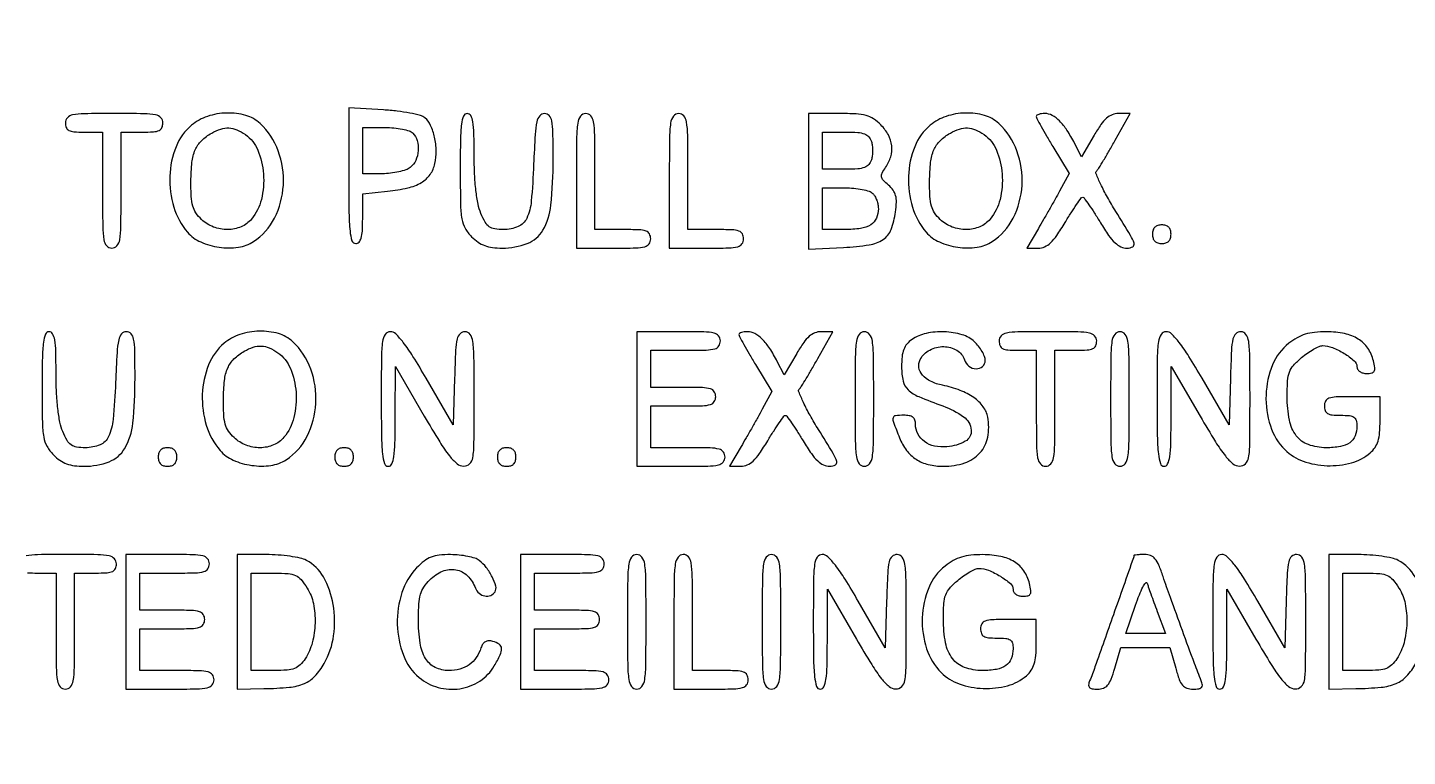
# Model space of a CAD drawing. Extents: x 0 to 1066, y 0 to 761.
# Drawn here: x 870.1 to 895.23, y 297.58 to 310.86 of the extents above; entities that cross this region are included whole.
import ezdxf

# ---------------------------------------------------------------- set-up
doc = ezdxf.new("R2010")
doc.units = 0
doc.header["$MEASUREMENT"] = 0

msp = doc.modelspace()

# ---------------------------------------------------------------- linework, layer by layer
for points in [[(183.390323, 95.266879, 0.000001), (192.989143, 95.254457, 0.000118)], [(479.458836, 95.240684, -0.000004), (502.524384, 95.211821, -0.198594)], [(710.559243, 95.267872, -0.000023), (733.258836, 95.240684, -0.000004), (756.324384, 95.211821, -0.198594)], [(542.992229, 95.24091, -0.000004), (565.972908, 95.212432, -0.198597)], [(606.442229, 95.24091, -0.000004), (629.422908, 95.212432, -0.198597)], [(669.892229, 95.24091, -0.000004), (692.872908, 95.212432, -0.198597)], [(870.098239, 300.92853, 0.017388), (870.2802, 300.9222), (870.6186, 300.9222), (870.6186, 299.8647, 0.002827), (870.622331, 299.204741, 0.036854), (870.643134, 298.960537, 0.138781), (870.694394, 298.850068, 0.218517), (870.7878, 298.8072, 0.218517), (870.881206, 298.850068, 0.138781), (870.932466, 298.960537, 0.036854), (870.953269, 299.204741, 0.002827), (870.957, 299.8647), (870.957, 300.9222), (871.3377, 300.9222, 0.013964), (871.547458, 300.928059, 0.090841), (871.649663, 300.95275, 0.188085), (871.700234, 301.003795, 0.102588), (871.7184, 301.0914, 0.193568), (871.681202, 301.183885, 0.15568), (871.586213, 301.235421, 0.043488), (871.377205, 301.256667, 0.003595), (870.8301, 301.2606, 0.003595), (870.282995, 301.256667, 0.043488), (870.073988, 301.235421, 0.15568)]]:
    msp.add_lwpolyline(points, format="xyb")
for points in [[(409.06215, 749.15415), (40.8618, 749.132981), (40.8618, 380.65769), (40.8618, 12.1824), (501.2973, 12.1824), (961.7328, 12.1824), (961.7328, 380.646631), (961.7328, 749.110861), (961.41555, 749.1633, 0.040886), (961.153339, 749.184871, 0.000002), (934.190609, 749.194398, 0.000089), (904.448031, 749.199508, 0.000054), (869.1804, 749.195529, -0.000029), (813.61687, 749.186499, -0.000004), (696.10453, 749.175037, -0.000004), (556.774728, 749.163736, -0.000004)], [(875.9484, 308.166626, 0.003177), (875.952721, 307.486644, 0.022367), (875.971718, 307.156254, 0.048715), (876.00758, 306.978902, 0.329705), (876.0753, 306.9288, 0.208378), (876.135643, 306.95509, 0.11961), (876.175131, 307.025527, 0.055661), (876.196506, 307.156599, 0.012613), (876.2022, 307.382264), (876.2022, 307.835728), (876.65715, 307.882683, 0.029754), (877.022921, 307.942588, 0.076952), (877.270988, 308.040357, 0.106873), (877.429028, 308.185232, 0.100256), (877.517612, 308.38572, 0.058942), (877.540583, 308.618286, 0.048856), (877.51154, 308.865541, 0.051542), (877.440241, 309.082471, 0.114883), (877.335797, 309.220057, 0.111025), (877.252335, 309.262619, 0.015594), (877.062366, 309.30495, 0.017167), (876.830729, 309.340844, 0.01383), (876.579835, 309.363928), (875.9484, 309.404451)], [(870.7878, 309.1284, 0.094959), (870.804363, 309.041974, 0.184152), (870.85125, 308.990925, 0.098846), (870.944239, 308.96553, 0.017388), (871.1262, 308.9592), (871.4646, 308.9592), (871.4646, 307.9017, 0.002827), (871.468331, 307.241741, 0.036854), (871.489134, 306.997537, 0.138781), (871.540394, 306.887068, 0.218517), (871.6338, 306.8442, 0.218517), (871.727206, 306.887068, 0.138781), (871.778466, 306.997537, 0.036854), (871.799269, 307.241741, 0.002827), (871.803, 307.9017), (871.803, 308.9592), (872.1837, 308.9592, 0.013964), (872.393458, 308.965059, 0.090841), (872.495663, 308.98975, 0.188085), (872.546234, 309.040795, 0.102588), (872.5644, 309.1284, 0.193568), (872.527202, 309.220885, 0.15568), (872.432213, 309.272421, 0.043488), (872.223205, 309.293667, 0.003595), (871.6761, 309.2976, 0.003595), (871.128995, 309.293667, 0.043488), (870.919988, 309.272421, 0.15568), (870.824998, 309.220885, 0.193568)], [(873.086803, 309.085573, 0.123885), (872.803612, 308.692877, 0.085485), (872.690037, 308.153957, 0.082885), (872.762508, 307.591936, 0.104562), (873.014239, 307.133326, 0.111799), (873.252209, 306.956975, 0.06908), (873.588608, 306.861281, 0.069045), (873.938565, 306.860815, 0.111332), (874.216482, 306.964881, 0.131426), (874.597239, 307.39086, 0.103697), (874.757654, 307.990511, 0.101152), (874.66499, 308.616853, 0.118621), (874.334371, 309.116419, 0.118666), (874.074635, 309.263001, 0.075716), (873.728956, 309.306938, 0.073305), (873.373941, 309.245607, 0.095814)], [(877.9788, 308.278555, 0.003964), (877.983825, 307.644702, 0.037977), (878.00857, 307.375831, 0.086932), (878.06849, 307.207039, 0.067817), (878.186455, 307.051855, 0.045287), (878.303629, 306.95418, 0.061733), (878.425429, 306.890605, 0.057123), (878.566302, 306.855588, 0.032389), (878.741916, 306.8442, 0.091481), (879.199683, 306.92866, 0.171956), (879.482483, 307.169525, 0.107033), (879.630519, 307.62933, 0.02456), (879.6708, 308.448883, 0.004091), (879.666658, 308.955082, 0.042042), (879.645704, 309.163079, 0.139542), (879.597441, 309.260071, 0.210994), (879.512467, 309.2976, 0.224554), (879.425966, 309.256689, 0.120063), (879.373604, 309.147807, 0.038088), (879.34281, 308.917874, 0.003955), (879.316025, 308.372662, -0.011778), (879.27235, 307.69891, -0.086058), (879.189504, 307.387462, -0.186836), (879.033786, 307.236554, -0.100409), (878.767824, 307.1826, -0.036356), (878.606066, 307.194377, -0.118728), (878.507154, 307.234081, -0.110433), (878.433163, 307.316302, -0.02926), (878.355183, 307.475983, -0.051176), (878.303626, 307.646561, -0.018965), (878.265264, 307.894797, -0.016895), (878.240692, 308.19519, -0.011958), (878.2326, 308.533483, 0.005918), (878.227805, 308.938643, 0.03524), (878.207938, 309.149097, 0.084231), (878.169749, 309.259637, 0.274093), (878.1057, 309.2976, 0.308918), (878.039515, 309.252395, 0.062189), (878.002584, 309.106609, 0.026926), (877.983283, 308.831539, 0.004053)], [(880.0938, 308.0709), (880.0938, 306.8442), (880.7706, 306.8442, 0.005351), (881.176778, 306.848547, 0.055952), (881.34165, 306.870637, 0.176663), (881.41786, 306.922184, 0.157888), (881.4474, 307.0134, 0.12648), (881.424332, 307.103132, 0.188641), (881.3628, 307.1544, 0.072107), (881.233498, 307.177633, 0.008455), (880.9398, 307.1826), (880.4322, 307.1826), (880.4322, 308.2401, 0.002827), (880.428469, 308.900059, 0.036854), (880.407666, 309.144262, 0.138781), (880.356406, 309.254732, 0.218517), (880.263, 309.2976, 0.240299), (880.168678, 309.249491, 0.123223), (880.117867, 309.123112, 0.031956), (880.097389, 308.843762, 0.002322)], [(881.7858, 308.0709), (881.7858, 306.8442), (882.4626, 306.8442, 0.005351), (882.868778, 306.848547, 0.055952), (883.03365, 306.870637, 0.176663), (883.10986, 306.922184, 0.157888), (883.1394, 307.0134, 0.12648), (883.116332, 307.103132, 0.188641), (883.0548, 307.1544, 0.072107), (882.925498, 307.177633, 0.008455), (882.6318, 307.1826), (882.1242, 307.1826), (882.1242, 308.2401, 0.002827), (882.120469, 308.900059, 0.036854), (882.099666, 309.144262, 0.138781), (882.048406, 309.254732, 0.218517), (881.955, 309.2976, 0.240299), (881.860678, 309.249491, 0.123223), (881.809867, 309.123112, 0.031956), (881.789389, 308.843762, 0.002322)], [(884.3238, 308.061653), (884.3238, 306.825706), (884.956849, 306.857674, 0.024309), (885.427774, 306.904479, 0.112633), (885.680926, 307.003248, 0.153372), (885.824742, 307.184735, 0.058166), (885.90548, 307.501548, 0.023573), (885.921221, 307.683707, 0.073694), (885.90799, 307.805663, 0.094912), (885.862636, 307.900902, 0.057312), (885.777325, 307.992808, -0.027153), (885.682613, 308.083259, -0.149392), (885.651777, 308.145888, -0.161279), (885.662437, 308.21242, -0.033096), (885.724933, 308.315545, 0.080592), (885.819289, 308.510787, 0.100315), (885.837243, 308.711137, 0.097349), (885.775581, 308.907223, 0.071783), (885.638945, 309.089945, 0.050512), (885.504795, 309.199421, 0.079484), (885.369603, 309.260587, 0.053942), (885.18711, 309.289752, 0.012674), (884.877545, 309.2976), (884.3238, 309.2976)], [(886.538203, 309.085573, 0.123885), (886.255012, 308.692877, 0.085485), (886.141437, 308.153957, 0.082885), (886.213908, 307.591936, 0.104562), (886.465639, 307.133326, 0.111799), (886.703609, 306.956975, 0.06908), (887.040008, 306.861281, 0.069045), (887.389965, 306.860815, 0.111332), (887.667882, 306.964881, 0.131426), (888.048639, 307.39086, 0.103697), (888.209054, 307.990511, 0.101152), (888.11639, 308.616853, 0.118621), (887.785771, 309.116419, 0.118666), (887.526035, 309.263001, 0.075716), (887.180356, 309.306938, 0.073305), (886.825341, 309.245607, 0.095814)], [(888.4692, 309.245217, 0.12301), (888.478101, 309.209585, 0.003159), (888.557275, 309.063233, 0.006529), (888.654137, 308.892192, 0.00439), (888.769031, 308.699259), (889.068861, 308.205684), (888.893697, 307.884492, -0.002869), (888.811434, 307.735688, -0.001518), (888.707789, 307.552032, -0.00151), (888.600612, 307.364775, -0.002337), (888.506797, 307.20375), (888.295062, 306.8442), (888.504288, 306.8442, 0.105199), (888.621289, 306.869092, 0.085914), (888.727815, 306.940519, 0.052726), (888.84242, 307.075656, 0.014746), (888.991822, 307.3095, -0.006681), (889.101654, 307.487678, -0.010501), (889.20121, 307.637413, -0.004849), (889.288505, 307.760349, -0.254944), (889.313815, 307.772401, -0.226292), (889.339131, 307.758572, -0.004433), (889.426963, 307.634729, -0.009702), (889.527118, 307.484695, -0.006242), (889.637653, 307.307101, 0.014971), (889.786972, 307.076273, 0.051802), (889.902524, 306.941191, 0.083594), (890.009353, 306.86922, 0.106918), (890.125024, 306.8442, 0.130295), (890.224099, 306.870464, 0.351922), (890.249035, 306.93367, 0.060655), (890.185639, 307.074806, 0.002956), (889.917363, 307.513122, -0.011173), (889.76313, 307.774667, -0.01758), (889.643815, 308.006501, -0.011947), (889.558879, 308.198624, -0.293207), (889.568732, 308.253372, 0.047422), (889.607079, 308.303428, 0.003721), (889.69518, 308.446642, 0.005039), (889.797467, 308.619636, 0.003834), (889.906165, 308.81115), (890.177352, 309.2976), (889.965815, 309.2976, 0.093558), (889.851244, 309.275973, 0.088897), (889.750118, 309.213906, 0.059307), (889.647331, 309.097775, 0.018991), (889.523137, 308.903189), (889.291997, 308.508777), (889.16611, 308.755139, 0.025616), (889.028175, 308.994039, 0.052309), (888.892302, 309.16228, 0.070756), (888.758101, 309.263379, 0.126762), (888.625288, 309.2976, 0.031847), (888.565494, 309.293788, 0.049151), (888.515051, 309.282212, 0.063174), (888.480125, 309.265343, 0.253917)], [(874.065897, 308.913839, -0.143223), (874.293598, 308.629523, -0.079931), (874.39606, 308.194353, -0.077332), (874.357865, 307.733218, -0.11509), (874.176596, 307.37295, -0.119537), (873.988184, 307.233395, -0.098447), (873.742527, 307.182752, -0.09388), (873.486077, 307.229462, -0.097006), (873.267803, 307.366547, -0.056872), (873.166883, 307.48564, -0.080028), (873.108987, 307.611996, -0.054705), (873.081163, 307.783724, -0.014142), (873.074691, 308.064497, -0.025001), (873.093755, 308.409355, -0.075567), (873.153182, 308.636338, -0.098225), (873.266637, 308.801205, -0.062967), (873.4527, 308.941619, -0.051006), (873.617466, 309.014958, -0.090781), (873.764114, 309.034995, -0.090761), (873.908371, 309.001781, -0.050966)], [(877.11588, 308.94228, -0.13151), (877.195034, 308.805269, -0.084316), (877.2124, 308.621315, -0.084006), (877.168013, 308.441281, -0.128741), (877.06935, 308.315567, -0.079472), (876.987995, 308.272101, -0.027293), (876.859172, 308.235404, -0.026323), (876.710263, 308.209796, -0.027554), (876.56175, 308.200491), (876.2022, 308.1978), (876.2022, 308.6208), (876.2022, 309.0438), (876.60828, 309.0438, -0.022886), (876.771185, 309.03634, -0.026473), (876.924896, 309.013979, -0.026952), (877.051095, 308.981581, -0.120635)], [(885.4659, 308.79, -0.047189), (885.482579, 308.71289, -0.029688), (885.488052, 308.6208, -0.029688), (885.482579, 308.52871, -0.047189), (885.4659, 308.4516, -0.103276), (885.417762, 308.366174, -0.127418), (885.342471, 308.314847, -0.071188), (885.217444, 308.289146, -0.015153), (884.994899, 308.2824), (884.5776, 308.2824), (884.5776, 308.6208), (884.5776, 308.9592), (884.994899, 308.9592, -0.015153), (885.217444, 308.952454, -0.071188), (885.342471, 308.926753, -0.127418), (885.417762, 308.875426, -0.103276)], [(887.517297, 308.913839, -0.143223), (887.744998, 308.629523, -0.079931), (887.84746, 308.194353, -0.077332), (887.809265, 307.733218, -0.11509), (887.627996, 307.37295, -0.119537), (887.439584, 307.233395, -0.098447), (887.193927, 307.182752, -0.09388), (886.937477, 307.229462, -0.097006), (886.719203, 307.366547, -0.056872), (886.618283, 307.48564, -0.080028), (886.560387, 307.611996, -0.054705), (886.532563, 307.783724, -0.014142), (886.526091, 308.064497, -0.025001), (886.545155, 308.409355, -0.075567), (886.604582, 308.636338, -0.098225), (886.718037, 308.801205, -0.062967), (886.9041, 308.941619, -0.051006), (887.068866, 309.014958, -0.090781), (887.215514, 309.034995, -0.090761), (887.359771, 309.001781, -0.050966)], [(885.49128, 307.84248, -0.070395), (885.530194, 307.790739, -0.038897), (885.562979, 307.718594, -0.037889), (885.585331, 307.63877, -0.049362), (885.5928, 307.5633, -0.103441), (885.556145, 307.388018, -0.151109), (885.453793, 307.269479, -0.105063), (885.270377, 307.202685, -0.034985), (884.98368, 307.1826), (884.5776, 307.1826), (884.5776, 307.5633), (884.5776, 307.944), (884.98368, 307.944, -0.022886), (885.146585, 307.93654, -0.026473), (885.300296, 307.914178, -0.026952), (885.426495, 307.881781, -0.120635)], [(890.5842, 307.098, 0.072254), (890.594931, 307.024131, 0.124864), (890.6265, 306.9711, 0.124864), (890.679531, 306.939531, 0.072254), (890.7534, 306.9288, 0.072254), (890.827269, 306.939531, 0.124864), (890.8803, 306.9711, 0.124864), (890.911869, 307.024131, 0.072254), (890.9226, 307.098, 0.072254), (890.911869, 307.171869, 0.124864), (890.8803, 307.2249, 0.124864), (890.827269, 307.256469, 0.072254), (890.7534, 307.2672, 0.072254), (890.679531, 307.256469, 0.124864), (890.6265, 307.2249, 0.124864), (890.594931, 307.171869, 0.072254)], [(870.3648, 304.302355, 0.003964), (870.369825, 303.668502, 0.037977), (870.39457, 303.399631, 0.086932), (870.45449, 303.230839, 0.067817), (870.572455, 303.075655, 0.045287), (870.689629, 302.97798, 0.061733), (870.811429, 302.914405, 0.057123), (870.952302, 302.879388, 0.032389), (871.127916, 302.868, 0.091481), (871.585683, 302.95246, 0.171956), (871.868483, 303.193325, 0.107033), (872.016519, 303.65313, 0.02456), (872.0568, 304.472683, 0.004091), (872.052658, 304.978882, 0.042042), (872.031704, 305.186879, 0.139542), (871.983441, 305.283871, 0.210994), (871.898467, 305.3214, 0.224554), (871.811966, 305.280489, 0.120063), (871.759604, 305.171607, 0.038088), (871.72881, 304.941674, 0.003955), (871.702025, 304.396462, -0.011778), (871.65835, 303.72271, -0.086058), (871.575504, 303.411262, -0.186836), (871.419786, 303.260354, -0.100409), (871.153824, 303.2064, -0.036356), (870.992066, 303.218177, -0.118728), (870.893154, 303.257881, -0.110433), (870.819163, 303.340102, -0.02926), (870.741183, 303.499783, -0.051176), (870.689626, 303.670361, -0.018965), (870.651264, 303.918597, -0.016895), (870.626692, 304.21899, -0.011958), (870.6186, 304.557283, 0.005918), (870.613805, 304.962443, 0.03524), (870.593938, 305.172897, 0.084231), (870.555749, 305.283437, 0.274093), (870.4917, 305.3214, 0.308918), (870.425515, 305.276195, 0.062189), (870.388584, 305.130409, 0.026926), (870.369283, 304.855339, 0.004053)], [(873.679003, 305.109373, 0.123885), (873.395812, 304.716677, 0.085485), (873.282237, 304.177757, 0.082885), (873.354708, 303.615736, 0.104562), (873.606439, 303.157126, 0.111799), (873.844409, 302.980775, 0.06908), (874.180808, 302.885081, 0.069045), (874.530765, 302.884615, 0.111332), (874.808682, 302.988681, 0.131426), (875.189439, 303.41466, 0.103697), (875.349854, 304.014311, 0.101152), (875.25719, 304.640653, 0.118621), (874.926571, 305.140219, 0.118666), (874.666835, 305.286801, 0.075716), (874.321156, 305.330738, 0.073305), (873.966141, 305.269407, 0.095814)], [(876.5406, 304.0947, 0.003213), (876.544928, 303.421179, 0.022561), (876.563938, 303.0936, 0.049302), (876.599853, 302.917877, 0.328801), (876.6675, 302.868, 0.295501), (876.732872, 302.910331, 0.070336), (876.770606, 303.041031, 0.029944), (876.79064, 303.288594, 0.004715), (876.796237, 303.77745), (876.798074, 304.6869), (877.324987, 303.780757, 0.006242), (877.604361, 303.313824, 0.029041), (877.784082, 303.056537, 0.052989), (877.921326, 302.916038, 0.170079), (878.04225, 302.871307, 0.199339), (878.150531, 302.914073, 0.163117), (878.208225, 303.025506, 0.036571), (878.229304, 303.284381, 0.002034), (878.2326, 304.0947, 0.002367), (878.228969, 304.861872, 0.031318), (878.208584, 305.144183, 0.117824), (878.158777, 305.272877, 0.246563), (878.06636, 305.3214, 0.195513), (877.975555, 305.284482, 0.145553), (877.922252, 305.189056, 0.043894), (877.894739, 304.982793, 0.004128), (877.87601, 304.471518), (877.8519, 303.621636), (877.358717, 304.471518, 0.007787), (877.118638, 304.870783, 0.025041), (876.941801, 305.12541, 0.035073), (876.803947, 305.280318, 0.195814), (876.703067, 305.3214, 0.254619), (876.613061, 305.272388, 0.110911), (876.564551, 305.140558, 0.030502), (876.544287, 304.854386, 0.002427)], [(881.1936, 304.0947), (881.1936, 302.868), (881.9973, 302.868, 0.004147), (882.488009, 302.87207, 0.047763), (882.679388, 302.893603, 0.16431), (882.766794, 302.945193, 0.179874), (882.801, 303.0372, 0.157888), (882.77146, 303.128416, 0.176663), (882.69525, 303.179962, 0.055952), (882.530378, 303.202053, 0.005351), (882.1242, 303.2064), (881.4474, 303.2064), (881.4474, 303.5871), (881.4474, 303.9678), (882.0396, 303.9678, 0.006583), (882.389492, 303.972407, 0.063075), (882.536625, 303.994993, 0.183695), (882.60547, 304.046426, 0.142406), (882.6318, 304.137, 0.142406), (882.60547, 304.227574, 0.183695), (882.536625, 304.279007, 0.063075), (882.389492, 304.301593, 0.006583), (882.0396, 304.3062), (881.4474, 304.3062), (881.4474, 304.6446), (881.4474, 304.983), (882.0819, 304.983, 0.005909), (882.459926, 304.987467, 0.059311), (882.615938, 305.00979, 0.180365), (882.688456, 305.061288, 0.150217), (882.7164, 305.1522, 0.17273), (882.683727, 305.243957, 0.168559), (882.600075, 305.29555, 0.050222), (882.417522, 305.317249, 0.004487), (881.955, 305.3214), (881.1936, 305.3214)], [(883.0548, 305.269017, 0.12301), (883.063701, 305.233385, 0.003159), (883.142875, 305.087033, 0.006529), (883.239737, 304.915992, 0.00439), (883.354631, 304.723059), (883.654461, 304.229484), (883.479297, 303.908292, -0.002869), (883.397034, 303.759488, -0.001518), (883.293389, 303.575832, -0.00151), (883.186212, 303.388575, -0.002337), (883.092397, 303.22755), (882.880662, 302.868), (883.089888, 302.868, 0.105199), (883.206889, 302.892892, 0.085914), (883.313415, 302.964319, 0.052726), (883.42802, 303.099456, 0.014746), (883.577422, 303.3333, -0.006681), (883.687254, 303.511478, -0.010501), (883.78681, 303.661213, -0.004849), (883.874105, 303.784149, -0.254944), (883.899415, 303.796201, -0.226292), (883.924731, 303.782372, -0.004433), (884.012563, 303.658529, -0.009702), (884.112718, 303.508495, -0.006242), (884.223253, 303.330901, 0.014971), (884.372572, 303.100073, 0.051802), (884.488124, 302.964991, 0.083594), (884.594953, 302.89302, 0.106918), (884.710624, 302.868, 0.130295), (884.809699, 302.894264, 0.351922), (884.834635, 302.95747, 0.060655), (884.771239, 303.098606, 0.002956), (884.502963, 303.536922, -0.011173), (884.34873, 303.798467, -0.01758), (884.229415, 304.030301, -0.011947), (884.144479, 304.222424, -0.293207), (884.154332, 304.277172, 0.047422), (884.192679, 304.327228, 0.003721), (884.28078, 304.470442, 0.005039), (884.383067, 304.643436, 0.003834), (884.491765, 304.83495), (884.762952, 305.3214), (884.551415, 305.3214, 0.093558), (884.436844, 305.299773, 0.088897), (884.335718, 305.237706, 0.059307), (884.232931, 305.121575, 0.018991), (884.108737, 304.926989), (883.877597, 304.532577), (883.75171, 304.778939, 0.025616), (883.613775, 305.017839, 0.052309), (883.477902, 305.18608, 0.070756), (883.343701, 305.287179, 0.126762), (883.210888, 305.3214, 0.031847), (883.151094, 305.317588, 0.049151), (883.100651, 305.306012, 0.063174), (883.065725, 305.289143, 0.253917)], [(885.1698, 304.0947, 0.002322), (885.173389, 303.321838, 0.031956), (885.193867, 303.042487, 0.123223), (885.244678, 302.916109, 0.240299), (885.339, 302.868, 0.240299), (885.433322, 302.916109, 0.123223), (885.484133, 303.042487, 0.031956), (885.504611, 303.321838, 0.002322), (885.5082, 304.0947, 0.002322), (885.504611, 304.867562, 0.031956), (885.484133, 305.146912, 0.123223), (885.433322, 305.273291, 0.240299), (885.339, 305.3214, 0.240299), (885.244678, 305.273291, 0.123223), (885.193867, 305.146912, 0.031956), (885.173389, 304.867562, 0.002322)], [(886.20615, 305.179744, 0.064007), (886.113352, 305.095532, 0.085808), (886.055551, 304.997965, 0.066535), (886.025034, 304.868074, 0.024477), (886.0158, 304.679558, 0.055339), (886.044437, 304.421612, 0.149321), (886.134673, 304.263124, 0.090969), (886.328444, 304.137462, 0.013145), (886.769897, 303.967457, -0.070637), (887.144395, 303.771369, -0.215768), (887.284151, 303.528624, -0.299828), (887.176396, 303.324264, -0.104684), (886.842604, 303.22307, -0.073735), (886.616138, 303.237005, -0.104161), (886.431847, 303.318473, -0.119079), (886.312523, 303.457312, -0.118782), (886.2696, 303.635443, 0.082235), (886.257146, 303.710652, 0.147435), (886.221033, 303.761134, 0.119852), (886.156824, 303.789694, 0.045016), (886.0581, 303.7986, 0.028442), (885.903693, 303.78981, 0.327023), (885.861592, 303.750913, 0.139119), (885.868229, 303.671742, 0.005125), (885.978089, 303.388801, 0.065244), (886.106877, 303.159052, 0.088006), (886.280242, 302.996238, 0.085852), (886.50254, 302.900365, 0.059042), (886.775673, 302.868, 0.079385), (887.164877, 302.930186, 0.130563), (887.442688, 303.110824, 0.137881), (887.584828, 303.397302, 0.093265), (887.585028, 303.764047, 0.114024), (887.501495, 303.954928, 0.079467), (887.33247, 304.119686, 0.063948), (887.083122, 304.2515, 0.038754), (886.761966, 304.344234, -0.060203), (886.545287, 304.416977, -0.103319), (886.394206, 304.531845, -0.141227), (886.329842, 304.670635, -0.162669), (886.354278, 304.813946, -0.149104), (886.528037, 304.987003, -0.123853), (886.782431, 305.049498, -0.133716), (887.021753, 304.9829, -0.183571), (887.159273, 304.809472, 0.153609), (887.241187, 304.692812, 0.157876), (887.374216, 304.645661, 0.194842), (887.490196, 304.688972, 0.210147), (887.5386, 304.799053, 0.093821), (887.524933, 304.871246, 0.037607), (887.481083, 304.96217, 0.035541), (887.417723, 305.055663, 0.037508), (887.342797, 305.137453, 0.118482), (887.11707, 305.266194, 0.061394), (886.794723, 305.318156, 0.060569), (886.462556, 305.290254, 0.10142)], [(887.7924, 305.1522, 0.094959), (887.808963, 305.065774, 0.184152), (887.85585, 305.014725, 0.098846), (887.948839, 304.98933, 0.017388), (888.1308, 304.983), (888.4692, 304.983), (888.4692, 303.9255, 0.002827), (888.472931, 303.265541, 0.036854), (888.493734, 303.021337, 0.138781), (888.544994, 302.910868, 0.218517), (888.6384, 302.868, 0.218517), (888.731806, 302.910868, 0.138781), (888.783066, 303.021337, 0.036854), (888.803869, 303.265541, 0.002827), (888.8076, 303.9255), (888.8076, 304.983), (889.1883, 304.983, 0.013964), (889.398058, 304.988859, 0.090841), (889.500263, 305.01355, 0.188085), (889.550834, 305.064595, 0.102588), (889.569, 305.1522, 0.193568), (889.531802, 305.244685, 0.15568), (889.436813, 305.296221, 0.043488), (889.227805, 305.317467, 0.003595), (888.6807, 305.3214, 0.003595), (888.133595, 305.317467, 0.043488), (887.924588, 305.296221, 0.15568), (887.829598, 305.244685, 0.193568)], [(889.8228, 304.0947, 0.002322), (889.826389, 303.321838, 0.031956), (889.846867, 303.042487, 0.123223), (889.897678, 302.916109, 0.240299), (889.992, 302.868, 0.240299), (890.086322, 302.916109, 0.123223), (890.137133, 303.042487, 0.031956), (890.157611, 303.321838, 0.002322), (890.1612, 304.0947, 0.002322), (890.157611, 304.867562, 0.031956), (890.137133, 305.146912, 0.123223), (890.086322, 305.273291, 0.240299), (889.992, 305.3214, 0.240299), (889.897678, 305.273291, 0.123223), (889.846867, 305.146912, 0.031956), (889.826389, 304.867562, 0.002322)], [(890.6688, 304.0947, 0.003213), (890.673128, 303.421179, 0.022561), (890.692138, 303.0936, 0.049302), (890.728053, 302.917877, 0.328801), (890.7957, 302.868, 0.295501), (890.861072, 302.910331, 0.070336), (890.898806, 303.041031, 0.029944), (890.91884, 303.288594, 0.004715), (890.924437, 303.77745), (890.926274, 304.6869), (891.453187, 303.780757, 0.006242), (891.732561, 303.313824, 0.029041), (891.912282, 303.056537, 0.052989), (892.049526, 302.916038, 0.170079), (892.17045, 302.871307, 0.199339), (892.278731, 302.914073, 0.163117), (892.336425, 303.025506, 0.036571), (892.357504, 303.284381, 0.002034), (892.3608, 304.0947, 0.002367), (892.357169, 304.861872, 0.031318), (892.336784, 305.144183, 0.117824), (892.286977, 305.272877, 0.246563), (892.19456, 305.3214, 0.195513), (892.103755, 305.284482, 0.145553), (892.050452, 305.189056, 0.043894), (892.022939, 304.982793, 0.004128), (892.00421, 304.471518), (891.9801, 303.621636), (891.486917, 304.471518, 0.007787), (891.246838, 304.870783, 0.025041), (891.070001, 305.12541, 0.035073), (890.932147, 305.280318, 0.195814), (890.831267, 305.3214, 0.254619), (890.741261, 305.272388, 0.110911), (890.692751, 305.140558, 0.030502), (890.672487, 304.854386, 0.002427)], [(893.067328, 305.109543, 0.129246), (892.771205, 304.716897, 0.088626), (892.653013, 304.168592, 0.087215), (892.731565, 303.604933, 0.118789), (892.99836, 303.168731, 0.112618), (893.326824, 302.962294, 0.075265), (893.764935, 302.879595, 0.075304), (894.207652, 302.930285, 0.113008), (894.549523, 303.112366, 0.065979), (894.637355, 303.211589, 0.074329), (894.692072, 303.326491, 0.054743), (894.720967, 303.479484, 0.019325), (894.7296, 303.702773), (894.7296, 304.137), (894.222, 304.137, 0.008455), (893.928302, 304.132033, 0.072107), (893.799, 304.1088, 0.188641), (893.737468, 304.057532, 0.12648), (893.7144, 303.9678, 0.087745), (893.729399, 303.882992, 0.177212), (893.772563, 303.831836, 0.10769), (893.856166, 303.805553, 0.022514), (894.0105, 303.7986, -0.021714), (894.172585, 303.791558, -0.124268), (894.253265, 303.763551, -0.187079), (894.293695, 303.706864, -0.062494), (894.3066, 303.60402, -0.091498), (894.272963, 303.421747, -0.148314), (894.177174, 303.298186, -0.113347), (894.007088, 303.228047, -0.041372), (893.74592, 303.2064, -0.086758), (893.423334, 303.262799, -0.145015), (893.203123, 303.424775, -0.116882), (893.077179, 303.709949, -0.045825), (893.0376, 304.140889, -0.015089), (893.046247, 304.427368, -0.073154), (893.079495, 304.586158, -0.095003), (893.152951, 304.708179, -0.035007), (893.297891, 304.84858, -0.021479), (893.406686, 304.932417, -0.024071), (893.518326, 305.003263, -0.024321), (893.618191, 305.053828, -0.105406), (893.682792, 305.0676, -0.095864), (893.860127, 305.033284, -0.042073), (894.074696, 304.925265, -0.039621), (894.257119, 304.792347, -0.218876), (894.3066, 304.684727, 0.137225), (894.320137, 304.636332, 0.104143), (894.357996, 304.595939, 0.087371), (894.415539, 304.569135, 0.065501), (894.484971, 304.56, 0.051376), (894.577948, 304.569579, 0.224479), (894.620899, 304.602025, 0.158116), (894.63158, 304.664788, 0.023398), (894.606742, 304.79265, 0.090086), (894.504494, 305.02264, 0.105062), (894.332033, 305.187682, 0.089301), (894.08348, 305.285788, 0.048933), (893.7567, 305.318581, 0.02471), (893.537234, 305.308218, 0.049497), (893.367112, 305.274529, 0.05494), (893.218639, 305.211021, 0.038421)], [(874.658097, 304.937639, -0.143223), (874.885798, 304.653323, -0.079931), (874.98826, 304.218153, -0.077332), (874.950065, 303.757018, -0.11509), (874.768796, 303.39675, -0.119537), (874.580384, 303.257195, -0.098447), (874.334727, 303.206552, -0.09388), (874.078277, 303.253262, -0.097006), (873.860003, 303.390347, -0.056872), (873.759083, 303.50944, -0.080028), (873.701187, 303.635796, -0.054705), (873.673363, 303.807524, -0.014142), (873.666891, 304.088297, -0.025001), (873.685955, 304.433155, -0.075567), (873.745382, 304.660138, -0.098225), (873.858837, 304.825005, -0.062967), (874.0449, 304.965419, -0.051006), (874.209666, 305.038758, -0.090781), (874.356314, 305.058795, -0.090761), (874.500571, 305.025581, -0.050966)], [(872.4798, 303.0372, 0.072254), (872.490531, 302.963331, 0.124864), (872.5221, 302.9103, 0.124864), (872.575131, 302.878731, 0.072254), (872.649, 302.868, 0.072254), (872.722869, 302.878731, 0.124864), (872.7759, 302.9103, 0.124864), (872.807469, 302.963331, 0.072254), (872.8182, 303.0372, 0.072254), (872.807469, 303.111069, 0.124864), (872.7759, 303.1641, 0.124864), (872.722869, 303.195669, 0.072254), (872.649, 303.2064, 0.072254), (872.575131, 303.195669, 0.124864), (872.5221, 303.1641, 0.124864), (872.490531, 303.111069, 0.072254)], [(875.6946, 303.0372, 0.072254), (875.705331, 302.963331, 0.124864), (875.7369, 302.9103, 0.124864), (875.789931, 302.878731, 0.072254), (875.8638, 302.868, 0.072254), (875.937669, 302.878731, 0.124864), (875.9907, 302.9103, 0.124864), (876.022269, 302.963331, 0.072254), (876.033, 303.0372, 0.072254), (876.022269, 303.111069, 0.124864), (875.9907, 303.1641, 0.124864), (875.937669, 303.195669, 0.072254), (875.8638, 303.2064, 0.072254), (875.789931, 303.195669, 0.124864), (875.7369, 303.1641, 0.124864), (875.705331, 303.111069, 0.072254)], [(878.6556, 303.0372, 0.072254), (878.666331, 302.963331, 0.124864), (878.6979, 302.9103, 0.124864), (878.750931, 302.878731, 0.072254), (878.8248, 302.868, 0.072254), (878.898669, 302.878731, 0.124864), (878.9517, 302.9103, 0.124864), (878.983269, 302.963331, 0.072254), (878.994, 303.0372, 0.072254), (878.983269, 303.111069, 0.124864), (878.9517, 303.1641, 0.124864), (878.898669, 303.195669, 0.072254), (878.8248, 303.2064, 0.072254), (878.750931, 303.195669, 0.124864), (878.6979, 303.1641, 0.124864), (878.666331, 303.111069, 0.072254)], [(871.8876, 300.0339), (871.8876, 298.8072), (872.6913, 298.8072, 0.004147), (873.182009, 298.81127, 0.047763), (873.373388, 298.832803, 0.16431), (873.460794, 298.884393, 0.179874), (873.495, 298.9764, 0.157888), (873.46546, 299.067616, 0.176663), (873.38925, 299.119163, 0.055952), (873.224378, 299.141253, 0.005351), (872.8182, 299.1456), (872.1414, 299.1456), (872.1414, 299.5263), (872.1414, 299.907), (872.7336, 299.907, 0.006583), (873.083492, 299.911607, 0.063075), (873.230625, 299.934193, 0.183695), (873.29947, 299.985626, 0.142406), (873.3258, 300.0762, 0.142406), (873.29947, 300.166774, 0.183695), (873.230625, 300.218207, 0.063075), (873.083492, 300.240793, 0.006583), (872.7336, 300.2454), (872.1414, 300.2454), (872.1414, 300.5838), (872.1414, 300.9222), (872.7759, 300.9222, 0.005909), (873.153926, 300.926667, 0.059311), (873.309938, 300.94899, 0.180365), (873.382456, 301.000488, 0.150217), (873.4104, 301.0914, 0.17273), (873.377727, 301.183157, 0.168559), (873.294075, 301.23475, 0.050222), (873.111522, 301.256449, 0.004487), (872.649, 301.2606), (871.8876, 301.2606)], [(873.918, 300.0339), (873.918, 298.8072), (874.40445, 298.815633, 0.018847), (874.86742, 298.841133, 0.076273), (875.140829, 298.909481, 0.107083), (875.332018, 299.043269, 0.057946), (875.502222, 299.276164, 0.09461), (875.673213, 299.780818, 0.077415), (875.663801, 300.351431, 0.083451), (875.488167, 300.851865, 0.148656), (875.177984, 301.153603, 0.065462), (875.06564, 301.194066, 0.01784), (874.879659, 301.227774, 0.017725), (874.664031, 301.251191, 0.017594), (874.44675, 301.259353), (873.918, 301.2606)], [(877.184029, 301.01612, 0.114205), (876.916161, 300.56574, 0.083506), (876.833234, 299.987764, 0.085163), (876.943764, 299.425294, 0.127519), (877.232203, 299.019227, 0.108551), (877.578066, 298.837735, 0.105254), (877.972205, 298.815143, 0.106878), (878.336622, 298.954573, 0.11522), (878.599318, 299.229312, 0.021165), (878.707999, 299.432461, 0.127063), (878.731165, 299.549049, 0.232712), (878.688427, 299.624758, 0.086167), (878.573943, 299.676943, 0.067058), (878.497089, 299.686355, 0.120753), (878.435962, 299.670591, 0.12276), (878.389709, 299.628609, 0.07065), (878.356901, 299.560411, -0.072622), (878.270776, 299.383171, -0.089596), (878.142295, 299.252259, -0.08774), (877.973831, 299.172738, -0.066597), (877.770987, 299.1456, -0.114856), (877.520875, 299.203822, -0.145297), (877.347322, 299.364208, -0.099183), (877.247715, 299.647134, -0.035212), (877.2174, 300.077069, -0.014703), (877.225729, 300.360243, -0.055361), (877.255625, 300.535021, -0.07729), (877.317079, 300.667512, -0.049247), (877.425055, 300.799145, -0.096703), (877.658625, 300.956412, -0.146157), (877.900627, 300.983024, -0.15206), (878.110832, 300.87291, -0.107279), (878.256338, 300.64725, 0.127947), (878.322611, 300.553126, 0.131147), (878.42576, 300.504314, 0.142401), (878.533076, 300.515266, 0.159485), (878.612219, 300.582052, 0.211029), (878.626363, 300.684173, 0.047286), (878.560819, 300.851749, 0.046742), (878.452702, 301.02391, 0.065556), (878.324531, 301.152159, 0.088545), (878.247429, 301.192119, 0.025252), (878.116336, 301.225736, 0.02458), (877.961906, 301.249294, 0.023821), (877.804278, 301.257909, 0.026305), (877.59423, 301.248319, 0.068477), (877.447386, 301.213166, 0.074054), (877.322248, 301.141592, 0.034872)], [(879.0786, 300.0339), (879.0786, 298.8072), (879.8823, 298.8072, 0.004147), (880.373009, 298.81127, 0.047763), (880.564388, 298.832803, 0.16431), (880.651794, 298.884393, 0.179874), (880.686, 298.9764, 0.157888), (880.65646, 299.067616, 0.176663), (880.58025, 299.119163, 0.055952), (880.415378, 299.141253, 0.005351), (880.0092, 299.1456), (879.3324, 299.1456), (879.3324, 299.5263), (879.3324, 299.907), (879.9246, 299.907, 0.006583), (880.274492, 299.911607, 0.063075), (880.421625, 299.934193, 0.183695), (880.49047, 299.985626, 0.142406), (880.5168, 300.0762, 0.142406), (880.49047, 300.166774, 0.183695), (880.421625, 300.218207, 0.063075), (880.274492, 300.240793, 0.006583), (879.9246, 300.2454), (879.3324, 300.2454), (879.3324, 300.5838), (879.3324, 300.9222), (879.9669, 300.9222, 0.005909), (880.344926, 300.926667, 0.059311), (880.500938, 300.94899, 0.180365), (880.573456, 301.000488, 0.150217), (880.6014, 301.0914, 0.17273), (880.568727, 301.183157, 0.168559), (880.485075, 301.23475, 0.050222), (880.302522, 301.256449, 0.004487), (879.84, 301.2606), (879.0786, 301.2606)], [(881.0244, 300.0339, 0.002322), (881.027989, 299.261038, 0.031956), (881.048467, 298.981687, 0.123223), (881.099278, 298.855309, 0.240299), (881.1936, 298.8072, 0.240299), (881.287922, 298.855309, 0.123223), (881.338733, 298.981687, 0.031956), (881.359211, 299.261038, 0.002322), (881.3628, 300.0339, 0.002322), (881.359211, 300.806762, 0.031956), (881.338733, 301.086113, 0.123223), (881.287922, 301.212491, 0.240299), (881.1936, 301.2606, 0.240299), (881.099278, 301.212491, 0.123223), (881.048467, 301.086113, 0.031956), (881.027989, 300.806762, 0.002322)], [(881.8704, 300.0339), (881.8704, 298.8072), (882.5472, 298.8072, 0.005351), (882.953378, 298.811547, 0.055952), (883.11825, 298.833637, 0.176663), (883.19446, 298.885184, 0.157888), (883.224, 298.9764, 0.12648), (883.200932, 299.066132, 0.188641), (883.1394, 299.1174, 0.072107), (883.010098, 299.140633, 0.008455), (882.7164, 299.1456), (882.2088, 299.1456), (882.2088, 300.2031, 0.002827), (882.205069, 300.863059, 0.036854), (882.184266, 301.107262, 0.138781), (882.133006, 301.217732, 0.218517), (882.0396, 301.2606, 0.240299), (881.945278, 301.212491, 0.123223), (881.894467, 301.086113, 0.031956), (881.873989, 300.806762, 0.002322)], [(883.4778, 300.0339, 0.002322), (883.481389, 299.261038, 0.031956), (883.501867, 298.981687, 0.123223), (883.552678, 298.855309, 0.240299), (883.647, 298.8072, 0.240299), (883.741322, 298.855309, 0.123223), (883.792133, 298.981687, 0.031956), (883.812611, 299.261038, 0.002322), (883.8162, 300.0339, 0.002322), (883.812611, 300.806762, 0.031956), (883.792133, 301.086113, 0.123223), (883.741322, 301.212491, 0.240299), (883.647, 301.2606, 0.240299), (883.552678, 301.212491, 0.123223), (883.501867, 301.086113, 0.031956), (883.481389, 300.806762, 0.002322)], [(884.4084, 300.0339, 0.003213), (884.412728, 299.360379, 0.022561), (884.431738, 299.0328, 0.049302), (884.467653, 298.857077, 0.328801), (884.5353, 298.8072, 0.295501), (884.600672, 298.849531, 0.070336), (884.638406, 298.980231, 0.029944), (884.65844, 299.227794, 0.004715), (884.664037, 299.71665), (884.665874, 300.6261), (885.192787, 299.719957, 0.006242), (885.472161, 299.253024, 0.029041), (885.651882, 298.995737, 0.052989), (885.789126, 298.855238, 0.170079), (885.91005, 298.810507, 0.199339), (886.018331, 298.853273, 0.163117), (886.076025, 298.964706, 0.036571), (886.097104, 299.223581, 0.002034), (886.1004, 300.0339, 0.002367), (886.096769, 300.801072, 0.031318), (886.076384, 301.083383, 0.117824), (886.026577, 301.212077, 0.246563), (885.93416, 301.2606, 0.195513), (885.843355, 301.223682, 0.145553), (885.790052, 301.128256, 0.043894), (885.762539, 300.921993, 0.004128), (885.74381, 300.410718), (885.7197, 299.560836), (885.226517, 300.410718, 0.007787), (884.986438, 300.809983, 0.025041), (884.809601, 301.06461, 0.035073), (884.671747, 301.219518, 0.195814), (884.570867, 301.2606, 0.254619), (884.480861, 301.211588, 0.110911), (884.432351, 301.079758, 0.030502), (884.412087, 300.793586, 0.002427)], [(886.806928, 301.048743, 0.129246), (886.510805, 300.656097, 0.088626), (886.392613, 300.107792, 0.087215), (886.471165, 299.544133, 0.118789), (886.73796, 299.107931, 0.112618), (887.066424, 298.901494, 0.075265), (887.504535, 298.818795, 0.075304), (887.947252, 298.869485, 0.113008), (888.289123, 299.051566, 0.065979), (888.376955, 299.150789, 0.074329), (888.431672, 299.265691, 0.054743), (888.460567, 299.418684, 0.019325), (888.4692, 299.641973), (888.4692, 300.0762), (887.9616, 300.0762, 0.008455), (887.667902, 300.071233, 0.072107), (887.5386, 300.048, 0.188641), (887.477068, 299.996732, 0.12648), (887.454, 299.907, 0.087745), (887.468999, 299.822192, 0.177212), (887.512163, 299.771036, 0.10769), (887.595766, 299.744753, 0.022514), (887.7501, 299.7378, -0.021714), (887.912185, 299.730758, -0.124268), (887.992865, 299.702751, -0.187079), (888.033295, 299.646064, -0.062494), (888.0462, 299.54322, -0.091498), (888.012563, 299.360947, -0.148314), (887.916774, 299.237386, -0.113347), (887.746688, 299.167247, -0.041372), (887.48552, 299.1456, -0.086758), (887.162934, 299.201999, -0.145015), (886.942723, 299.363975, -0.116882), (886.816779, 299.649149, -0.045825), (886.7772, 300.080089, -0.015089), (886.785847, 300.366568, -0.073154), (886.819095, 300.525358, -0.095003), (886.892551, 300.647379, -0.035007), (887.037491, 300.78778, -0.021479), (887.146286, 300.871617, -0.024071), (887.257926, 300.942463, -0.024321), (887.357791, 300.993028, -0.105406), (887.422392, 301.0068, -0.095864), (887.599727, 300.972484, -0.042073), (887.814296, 300.864465, -0.039621), (887.996719, 300.731547, -0.218876), (888.0462, 300.623927, 0.137225), (888.059737, 300.575532, 0.104143), (888.097596, 300.535139, 0.087371), (888.155139, 300.508335, 0.065501), (888.224571, 300.4992, 0.051376), (888.317548, 300.508779, 0.224479), (888.360499, 300.541225, 0.158116), (888.37118, 300.603988, 0.023398), (888.346342, 300.73185, 0.090086), (888.244094, 300.96184, 0.105062), (888.071633, 301.126882, 0.089301), (887.82308, 301.224988, 0.048933), (887.4963, 301.257781, 0.02471), (887.276834, 301.247418, 0.049497), (887.106712, 301.213729, 0.05494), (886.958239, 301.150221, 0.038421)], [(890.245795, 301.23945, -0.084799), (890.239291, 301.201434, -0.000052), (889.87332, 300.162662, -0.000388), (889.537776, 299.212928, -0.009822), (889.440775, 298.95525, 0.060048), (889.421183, 298.881519, 0.230938), (889.435432, 298.837662, 0.170663), (889.483525, 298.813554, 0.031659), (889.583779, 298.8072, 0.086283), (889.691894, 298.825997, 0.134827), (889.768723, 298.879959, 0.082591), (889.830796, 298.98697, 0.018432), (889.898268, 299.1879), (890.010676, 299.5686), (890.455643, 299.5686), (890.900611, 299.5686), (891.0072, 299.1879, 0.017944), (891.072585, 298.98299, 0.087286), (891.132812, 298.877531, 0.141822), (891.210034, 298.825152, 0.078722), (891.323346, 298.8072, 0.029308), (891.428492, 298.813368, 0.166988), (891.478222, 298.837276, 0.236769), (891.493064, 298.881066, 0.061225), (891.47329, 298.95525, -0.006965), (891.351001, 299.271606, -0.001209), (891.129745, 299.87304, -0.001323), (890.910017, 300.479787, -0.005089), (890.778252, 300.85875, 0.017403), (890.699481, 301.0685, 0.074917), (890.630722, 301.182275, 0.125362), (890.551016, 301.240172, 0.094981), (890.444449, 301.2606, 0.00999), (890.368284, 301.259078, 0.016528), (890.304152, 301.254387, 0.010464), (890.253048, 301.247862, 0.371455)], [(891.684, 300.0339, 0.003213), (891.688328, 299.360379, 0.022561), (891.707338, 299.0328, 0.049302), (891.743253, 298.857077, 0.328801), (891.8109, 298.8072, 0.295501), (891.876272, 298.849531, 0.070336), (891.914006, 298.980231, 0.029944), (891.93404, 299.227794, 0.004715), (891.939637, 299.71665), (891.941474, 300.6261), (892.468387, 299.719957, 0.006242), (892.747761, 299.253024, 0.029041), (892.927482, 298.995737, 0.052989), (893.064726, 298.855238, 0.170079), (893.18565, 298.810507, 0.199339), (893.293931, 298.853273, 0.163117), (893.351625, 298.964706, 0.036571), (893.372704, 299.223581, 0.002034), (893.376, 300.0339, 0.002367), (893.372369, 300.801072, 0.031318), (893.351984, 301.083383, 0.117824), (893.302177, 301.212077, 0.246563), (893.20976, 301.2606, 0.195513), (893.118955, 301.223682, 0.145553), (893.065652, 301.128256, 0.043894), (893.038139, 300.921993, 0.004128), (893.01941, 300.410718), (892.9953, 299.560836), (892.502117, 300.410718, 0.007787), (892.262038, 300.809983, 0.025041), (892.085201, 301.06461, 0.035073), (891.947347, 301.219518, 0.195814), (891.846467, 301.2606, 0.254619), (891.756461, 301.211588, 0.110911), (891.707951, 301.079758, 0.030502), (891.687687, 300.793586, 0.002427)], [(893.799, 300.0339), (893.799, 298.8072), (894.28545, 298.815633, 0.018847), (894.74842, 298.841133, 0.076273), (895.021829, 298.909481, 0.107083), (895.213018, 299.043269, 0.057946), (895.383222, 299.276164, 0.09461), (895.554213, 299.780818, 0.077415), (895.544801, 300.351431, 0.083451), (895.369167, 300.851865, 0.148656), (895.058984, 301.153603, 0.065462), (894.94664, 301.194066, 0.01784), (894.760659, 301.227774, 0.017725), (894.545031, 301.251191, 0.017594), (894.32775, 301.259353), (893.799, 301.2606)], [(875.192953, 300.64725, -0.090931), (875.305274, 300.365531, -0.056823), (875.335335, 300.010609, -0.056208), (875.284425, 299.652788, -0.081785), (875.15563, 299.361909, -0.053857), (875.062367, 299.248366, -0.102503), (874.963365, 299.184735, -0.073821), (874.825688, 299.154009, -0.018052), (874.59285, 299.1456), (874.1718, 299.1456), (874.1718, 300.0339), (874.1718, 300.9222), (874.596043, 300.9222, -0.017821), (874.846018, 300.913288, -0.090339), (874.980517, 300.878735, -0.111314), (875.080276, 300.802366, -0.033754)], [(895.073953, 300.64725, -0.090931), (895.186274, 300.365531, -0.056823), (895.216335, 300.010609, -0.056208), (895.165425, 299.652788, -0.081785), (895.03663, 299.361909, -0.053857), (894.943367, 299.248366, -0.102503), (894.844365, 299.184735, -0.073821), (894.706688, 299.154009, -0.018052), (894.47385, 299.1456), (894.0528, 299.1456), (894.0528, 300.0339), (894.0528, 300.9222), (894.477043, 300.9222, -0.017821), (894.727018, 300.913288, -0.090339), (894.861517, 300.878735, -0.111314), (894.961276, 300.802366, -0.033754)], [(890.671955, 300.22425), (890.821744, 299.8224), (890.459438, 299.8224), (890.097132, 299.8224), (890.274943, 300.336818, -0.011999), (890.345693, 300.526624, -0.026422), (890.410717, 300.667059, -0.047278), (890.461034, 300.743701, -0.601846), (890.48746, 300.738668, 0.009837), (890.509296, 300.672495, 0.001488), (890.555971, 300.541123, 0.001668), (890.612062, 300.386356, 0.001442)]]:
    msp.add_lwpolyline(points, format="xyb", close=True)

doc.saveas('drawing.dxf')
